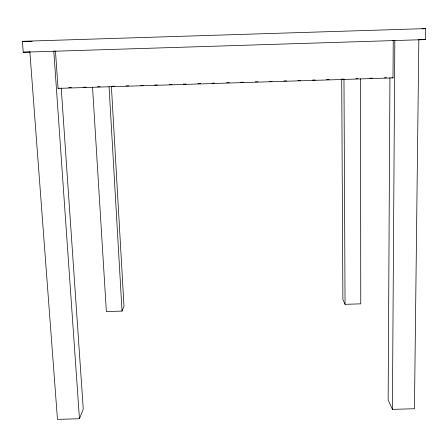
<?xml version="1.0" encoding="UTF-8"?>
<svg xmlns="http://www.w3.org/2000/svg" width="448" height="448" viewBox="0 0 448 448"><rect width="100%" height="100%" fill="white"/><g stroke="black" fill="none" stroke-linecap="round" stroke-linejoin="round"><path stroke-width="0.67" d="M389.934 77.678L388.153 399.941L392.409 409.377L414.445 408.722L418.846 39.777M55.474 51.173L58.055 88.374L393.008 77.902L393.238 40.561M392.409 409.377L394.828 40.527M425.449 39.581L425.6 28.616L22.4 41.3L23.234 52.214L425.449 39.581L418.51 39.732M29.87 51.996L57.473 419.384L79.447 418.729L83.266 409.063L61.225 88.026M92.546 87.175L106.366 311.567L122.03 311.091L123.99 306.146L111.401 86.565M58.055 88.374L59.114 88.094M422.122 28.885L425.6 28.616M55.899 51.156L53.81 51.246L79.447 418.729M23.234 52.214L30.178 51.934M68.723 87.674L71.518 87.584M83.395 87.214L86.19 87.13M97.362 86.778L100.156 86.694M112.034 86.318L114.828 86.234M126.006 85.882L128.8 85.798M140.672 85.422L143.466 85.338M154.644 84.986L157.438 84.902M169.316 84.526L172.11 84.442M183.288 84.09L186.082 84.006M197.954 83.636L200.749 83.546M211.926 83.199L214.721 83.11M226.598 82.74L229.393 82.65M240.57 82.303L243.365 82.214M255.237 81.844L258.031 81.754M269.209 81.407L272.003 81.318M283.881 80.948L286.675 80.858M297.853 80.511L300.647 80.422M312.519 80.052L315.314 79.962M326.491 79.615L329.286 79.526M341.163 79.156L343.958 79.066M355.83 78.697L357.924 78.63M369.802 78.26L372.596 78.176M384.474 77.801L386.568 77.739M341.712 79.363L342.888 299.505L345.061 304.326L360.763 303.85L360.511 78.798M392.818 40.572L394.162 40.544M22.4 41.3L32.178 41.429M391.972 77.689L393.008 77.902M109.049 86.66L122.03 311.091M343.974 79.313L345.061 304.326"/></g></svg>
